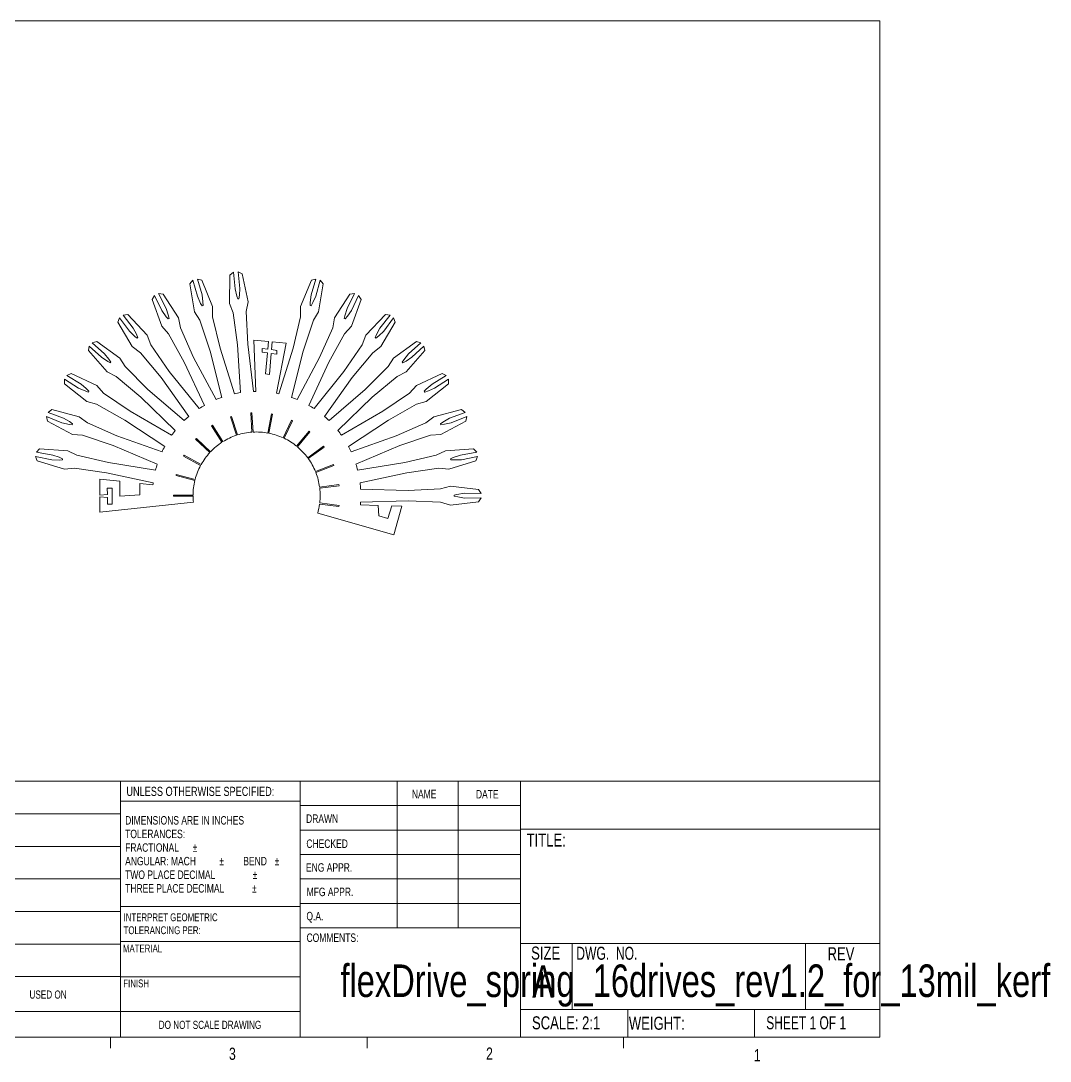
# Model space of a CAD drawing. Header units: inches. Extents: x -0.5 to 11.9, y 0.2 to 11.4.
# Drawn here: x 4.03 to 11.94, y 0.21 to 8.19 of the extents above; entities that cross this region are included whole.
import ezdxf

# ---------------------------------------------------------------- set-up
doc = ezdxf.new("R2010")
doc.units = ezdxf.units.IN
doc.header["$MEASUREMENT"] = 0
doc.styles.add('SLDTEXTSTYLE0', font='TXT', dxfattribs={"width": 0.75})
doc.styles.add('SLDTEXTSTYLE1', font='TXT', dxfattribs={"width": 0.6875})
doc.styles.add('SLDTEXTSTYLE2', font='TXT', dxfattribs={"width": 0.694444})

# ---------------------------------------------------------------- blocks, each defined once
blk = doc.blocks.new('SW_NOTE_0')
at = {"color": 0, "linetype": 'Continuous', "lineweight": 0, "char_height": 0.06, "attachment_point": 1, "style": 'SLDTEXTSTYLE0'}
for s, insert in [('INTERPRET GEOMETRIC', (0, 0.0773)), ('TOLERANCING PER:', (0, -0.022))]:
    blk.add_mtext(s, dxfattribs=dict(at, insert=insert))
blk = doc.blocks.new('SW_NOTE_1')
at = {"color": 0, "linetype": 'Continuous', "lineweight": 0, "char_height": 0.065, "attachment_point": 1, "style": 'SLDTEXTSTYLE0'}
for s, insert in [('DIMENSIONS ARE IN INCHES', (0, 0.0838)), ('TOLERANCES:', (0, -0.0206)), ('FRACTIONAL', (0, -0.125)), ('%%p', (0.5176, -0.125)), ('ANGULAR: MACH', (0, -0.2293)), ('%%p', (0.7234, -0.2293)), ('BEND', (0.9072, -0.2293)), ('%%p', (1.1478, -0.2293)), ('TWO PLACE DECIMAL', (0, -0.3337)), ('%%p', (0.9794, -0.3337)), ('THREE PLACE DECIMAL', (0, -0.4381)), ('%%p', (0.9738, -0.4381))]:
    blk.add_mtext(s, dxfattribs=dict(at, insert=insert))

msp = doc.modelspace()

# ---------------------------------------------------------------- linework, layer by layer
at = {"color": 7, "linetype": 'Continuous', "lineweight": 0}
for p, q in [((0.3299, 8.1921), (10.6299, 8.1921)), ((10.6299, 0.3921), (10.6299, 8.1921)), ((2.821, 2.3564), (10.6299, 2.3564)), ((4.7982, 0.3921), (4.7982, 2.3564)), ((6.1796, 2.3564), (6.1796, 0.3921)), ((6.9236, 2.3564), (6.9236, 1.2314)), ((7.3922, 2.3564), (7.3922, 1.2314)), ((7.8712, 2.3564), (7.8712, 0.3921)), ((6.1796, 2.2021), (4.7982, 2.2021)), ((6.1796, 2.1689), (7.8712, 2.1689)), ((2.821, 2.1064), (4.7982, 2.1064)), ((6.1796, 1.9814), (7.8712, 1.9814)), ((7.8712, 1.9893), (10.6299, 1.9893)), ((2.821, 1.8564), (4.7982, 1.8564)), ((6.1796, 1.7939), (7.8712, 1.7939)), ((2.821, 1.6064), (4.7982, 1.6064)), ((7.8712, 1.6064), (6.1796, 1.6064)), ((4.7982, 1.3958), (6.1796, 1.3958)), ((7.8712, 1.4189), (6.1796, 1.4189)), ((2.821, 1.3564), (4.7982, 1.3564)), ((7.8712, 1.2314), (6.1796, 1.2314)), ((4.7982, 1.1258), (6.1796, 1.1258)), ((2.821, 1.1064), (4.7982, 1.1064)), ((7.8712, 1.1119), (10.6299, 1.1119)), ((8.2668, 1.1119), (8.2668, 0.605)), ((10.058, 1.1119), (10.058, 0.605)), ((2.821, 0.8564), (4.7982, 0.8564)), ((4.7982, 0.8558), (6.1796, 0.8558)), ((2.821, 0.5883), (6.1796, 0.5883)), ((7.8712, 0.605), (10.6299, 0.605)), ((8.6943, 0.605), (8.6943, 0.3921)), ((9.6663, 0.605), (9.6663, 0.3921)), ((10.6299, 0.3921), (0.3299, 0.3921)), ((4.7234, 0.3921), (4.7234, 0.3073)), ((6.6922, 0.3921), (6.6922, 0.3073)), ((8.6609, 0.3921), (8.6609, 0.3073))]:
    msp.add_line(p, q, dxfattribs=at)
at = {"color": 7, "linetype": 'Continuous', "lineweight": 15}
for p, q in [((5.6396, 6.2408), (5.6351, 6.0228)), ((5.668, 6.2625), (5.6396, 6.2408)), ((5.6787, 6.1355), (5.668, 6.2625)), ((5.7025, 6.2657), (5.7153, 6.1389)), ((5.7344, 6.2496), (5.7025, 6.2657)), ((5.7789, 6.0362), (5.7344, 6.2496)), ((5.356, 6.2009), (5.332, 6.1743)), ((5.332, 6.1743), (5.3677, 5.9593)), ((5.3899, 6.078), (5.356, 6.2009)), ((5.3894, 6.2104), (5.4252, 6.0881)), ((5.4237, 6.2004), (5.3894, 6.2104)), ((5.5066, 5.9988), (5.4237, 6.2004)), ((6.2648, 6.2004), (6.1819, 5.9988)), ((6.2633, 6.0881), (6.2991, 6.2104)), ((6.2991, 6.2104), (6.2648, 6.2004)), ((6.3325, 6.2009), (6.2987, 6.078)), ((6.3208, 5.9593), (6.3565, 6.1743)), ((6.3565, 6.1743), (6.3325, 6.2009)), ((5.0606, 6.083), (5.0419, 6.0525)), ((5.1165, 5.9685), (5.0606, 6.083)), ((5.0917, 6.0985), (5.1494, 5.9849)), ((5.1272, 6.095), (5.0917, 6.0985)), ((5.2458, 5.9121), (5.1272, 6.095)), ((5.4145, 6.0237), (5.3899, 6.078)), ((5.4252, 6.0881), (5.4315, 6.0364)), ((5.6929, 6.0776), (5.6787, 6.1355)), ((5.7007, 6.0573), (5.6929, 6.0776)), ((5.712, 6.0869), (5.7081, 6.058)), ((5.7153, 6.1389), (5.712, 6.0869)), ((6.2556, 6.029), (6.2633, 6.0881)), ((6.2987, 6.078), (6.2768, 6.0308)), ((6.5613, 6.095), (6.4427, 5.9121)), ((6.5391, 5.9849), (6.5968, 6.0985)), ((6.5968, 6.0985), (6.5613, 6.095)), ((6.6279, 6.083), (6.572, 5.9685)), ((6.6466, 6.0525), (6.6279, 6.083)), ((5.0419, 6.0525), (5.1165, 5.8477)), ((5.4258, 6.0053), (5.4145, 6.0237)), ((5.433, 6.0073), (5.4258, 6.0053)), ((5.4315, 6.0364), (5.433, 6.0073)), ((5.5065, 5.9212), (5.5066, 5.9988)), ((5.6351, 6.0228), (5.6632, 5.9505)), ((5.7081, 6.058), (5.7007, 6.0573)), ((5.7646, 5.9599), (5.7789, 6.0362)), ((6.1819, 5.9988), (6.182, 5.9212)), ((6.2555, 6.0073), (6.2556, 6.029)), ((6.2627, 6.0053), (6.2555, 6.0073)), ((6.2768, 6.0308), (6.2627, 6.0053)), ((6.572, 5.8477), (6.6466, 6.0525)), ((4.7919, 5.9129), (4.7792, 5.8795)), ((4.8679, 5.8106), (4.7919, 5.9129)), ((4.8552, 5.9369), (4.8196, 5.9338)), ((4.8196, 5.9338), (4.8972, 5.8327)), ((5.0054, 5.7789), (4.8552, 5.9369)), ((5.1506, 5.9196), (5.1165, 5.9685)), ((5.1494, 5.9849), (5.1651, 5.9353)), ((5.1652, 5.9036), (5.1506, 5.9196)), ((5.1651, 5.9353), (5.1719, 5.9069)), ((5.26, 5.8358), (5.2458, 5.9121)), ((5.3677, 5.9593), (5.4086, 5.8934)), ((5.5639, 5.6795), (5.5065, 5.9212)), ((5.6632, 5.9505), (5.697, 5.7043)), ((5.7766, 5.7117), (5.7646, 5.9599)), ((6.182, 5.9212), (6.1246, 5.6795)), ((6.28, 5.8934), (6.3208, 5.9593)), ((6.4427, 5.9121), (6.4285, 5.8358)), ((6.5166, 5.9069), (6.5207, 5.9282)), ((6.5207, 5.9282), (6.5391, 5.9849)), ((6.5419, 5.926), (6.5233, 5.9036)), ((6.572, 5.9685), (6.5419, 5.926)), ((6.8333, 5.9369), (6.6831, 5.7789)), ((6.7913, 5.8327), (6.8689, 5.9338)), ((6.8966, 5.9129), (6.8206, 5.8106)), ((6.8689, 5.9338), (6.8333, 5.9369)), ((6.9093, 5.8795), (6.8966, 5.9129)), ((4.7792, 5.8795), (4.8901, 5.6918)), ((4.8972, 5.8327), (4.9218, 5.7868)), ((5.1165, 5.8477), (5.1688, 5.7904)), ((5.1719, 5.9069), (5.1652, 5.9036)), ((5.3608, 5.6087), (5.26, 5.8358)), ((5.4086, 5.8934), (5.487, 5.6576)), ((6.2015, 5.6576), (6.28, 5.8934)), ((6.4285, 5.8358), (6.3277, 5.6087)), ((6.5233, 5.9036), (6.5166, 5.9069)), ((6.5197, 5.7904), (6.572, 5.8477)), ((6.7628, 5.7804), (6.7913, 5.8327)), ((6.7984, 5.6918), (6.9093, 5.8795)), ((4.9104, 5.7688), (4.8679, 5.8106)), ((4.9277, 5.7557), (4.9104, 5.7688)), ((4.9218, 5.7868), (4.9337, 5.7602)), ((4.9337, 5.7602), (4.9277, 5.7557)), ((5.0333, 5.7065), (5.0054, 5.7789)), ((5.1688, 5.7904), (5.2893, 5.5731)), ((6.3993, 5.5731), (6.5197, 5.7904)), ((6.6831, 5.7789), (6.6552, 5.7065)), ((6.7549, 5.7602), (6.7628, 5.7804)), ((6.7608, 5.7557), (6.7549, 5.7602)), ((6.7832, 5.7744), (6.7608, 5.7557)), ((6.8206, 5.8106), (6.7832, 5.7744)), ((4.5591, 5.6963), (4.5527, 5.6611)), ((4.6526, 5.6097), (4.5591, 5.6963)), ((4.6169, 5.7315), (4.5825, 5.7219)), ((4.5825, 5.7219), (4.6773, 5.6368)), ((4.7935, 5.6038), (4.6169, 5.7315)), ((4.8901, 5.6918), (4.952, 5.6451)), ((5.1742, 5.5018), (5.0333, 5.7065)), ((5.6744, 5.3299), (5.5639, 5.6795)), ((5.697, 5.7043), (5.7202, 5.3385)), ((5.821, 5.3478), (5.7766, 5.7117)), ((5.8242, 5.7422), (5.8383, 5.3481)), ((5.9355, 5.7308), (5.8242, 5.7422)), ((5.8872, 5.6775), (5.9314, 5.6719)), ((5.8872, 5.6489), (5.8872, 5.6775)), ((5.9314, 5.6719), (5.9355, 5.7308)), ((5.9646, 5.7279), (5.9592, 5.6683)), ((6.0725, 5.7169), (5.9646, 5.7279)), ((5.998, 5.3332), (6.0725, 5.7169)), ((6.1246, 5.6795), (6.0141, 5.3299)), ((6.6552, 5.7065), (6.5143, 5.5018)), ((6.7365, 5.6451), (6.7984, 5.6918)), ((7.0716, 5.7315), (6.895, 5.6038)), ((7.0112, 5.6368), (7.1061, 5.7219)), ((7.1294, 5.6963), (7.036, 5.6097)), ((7.1061, 5.7219), (7.0716, 5.7315)), ((7.1358, 5.6611), (7.1294, 5.6963)), ((4.5527, 5.6611), (4.6962, 5.497)), ((4.7021, 5.5765), (4.6526, 5.6097)), ((4.6773, 5.6368), (4.7099, 5.5962)), ((4.7099, 5.5962), (4.7264, 5.5722)), ((4.8343, 5.5378), (4.7935, 5.6038)), ((4.952, 5.6451), (5.1104, 5.4536)), ((5.5337, 5.2854), (5.3608, 5.6087)), ((5.487, 5.6576), (5.5771, 5.3022)), ((5.9273, 5.6438), (5.8872, 5.6489)), ((5.9126, 5.4816), (5.9273, 5.6438)), ((5.9562, 5.6391), (5.9424, 5.4774)), ((5.9996, 5.6346), (5.9562, 5.6391)), ((5.9592, 5.6683), (5.9996, 5.6627)), ((5.9996, 5.6627), (5.9996, 5.6346)), ((6.1114, 5.3022), (6.2015, 5.6576)), ((6.3277, 5.6087), (6.1548, 5.2854)), ((6.5781, 5.4536), (6.7365, 5.6451)), ((6.895, 5.6038), (6.8542, 5.5378)), ((6.9621, 5.5722), (6.9735, 5.5906)), ((6.9735, 5.5906), (7.0112, 5.6368)), ((6.9923, 5.497), (7.1358, 5.6611)), ((7.036, 5.6097), (6.9925, 5.581)), ((4.7214, 5.5667), (4.7021, 5.5765)), ((4.7264, 5.5722), (4.7214, 5.5667)), ((5.0104, 5.3625), (4.8343, 5.5378)), ((5.2893, 5.5731), (5.4431, 5.2403)), ((6.2454, 5.2403), (6.3993, 5.5731)), ((6.8542, 5.5378), (6.6781, 5.3625)), ((6.9671, 5.5667), (6.9621, 5.5722)), ((6.9925, 5.581), (6.9671, 5.5667)), ((4.37, 5.4406), (4.3702, 5.4048)), ((4.4778, 5.3726), (4.37, 5.4406)), ((4.4203, 5.4859), (4.3883, 5.4701)), ((4.3883, 5.4701), (4.4972, 5.4039)), ((4.6174, 5.3927), (4.4203, 5.4859)), ((4.6962, 5.497), (4.7657, 5.4625)), ((4.7657, 5.4625), (4.9565, 5.3034)), ((5.1104, 5.4536), (5.3228, 5.1548)), ((5.4035, 5.2158), (5.1742, 5.5018)), ((5.9424, 5.4774), (5.9126, 5.4816)), ((6.5143, 5.5018), (6.285, 5.2158)), ((6.3657, 5.1548), (6.5781, 5.4536)), ((6.732, 5.3034), (6.9228, 5.4625)), ((6.9228, 5.4625), (6.9923, 5.497)), ((7.2682, 5.4859), (7.0711, 5.3927)), ((7.1914, 5.4039), (7.3002, 5.4701)), ((7.3185, 5.4406), (7.2107, 5.3726)), ((7.3002, 5.4701), (7.2682, 5.4859)), ((7.3183, 5.4048), (7.3185, 5.4406)), ((4.3702, 5.4048), (4.5414, 5.2699)), ((4.5326, 5.3491), (4.4778, 5.3726)), ((4.4972, 5.4039), (4.5366, 5.37)), ((4.5366, 5.37), (4.5573, 5.3494)), ((4.6696, 5.3354), (4.6174, 5.3927)), ((5.2883, 5.1234), (5.0104, 5.3625)), ((6.6781, 5.3625), (6.4002, 5.1234)), ((7.0711, 5.3927), (7.0189, 5.3354)), ((7.1312, 5.3494), (7.1459, 5.3654)), ((7.1628, 5.3524), (7.1351, 5.3431)), ((7.1459, 5.3654), (7.1914, 5.4039)), ((7.1471, 5.2699), (7.3183, 5.4048)), ((7.2107, 5.3726), (7.1628, 5.3524)), ((4.5534, 5.3431), (4.5326, 5.3491)), ((4.5414, 5.2699), (4.616, 5.2488)), ((4.5573, 5.3494), (4.5534, 5.3431)), ((4.8749, 5.1954), (4.6696, 5.3354)), ((4.9565, 5.3034), (5.2202, 5.0487)), ((6.4683, 5.0487), (6.732, 5.3034)), ((7.0189, 5.3354), (6.8136, 5.1954)), ((7.0725, 5.2488), (7.1471, 5.2699)), ((7.1351, 5.3431), (7.1312, 5.3494)), ((4.2723, 5.2083), (4.2437, 5.1869)), ((4.4831, 5.1529), (4.2723, 5.2083)), ((4.616, 5.2488), (4.8329, 5.1274)), ((5.1921, 5.0115), (4.8749, 5.1954)), ((6.8136, 5.1954), (6.4964, 5.0115)), ((6.8557, 5.1274), (7.0725, 5.2488)), ((7.4162, 5.2083), (7.2054, 5.1529)), ((7.4449, 5.1869), (7.4162, 5.2083)), ((4.2311, 5.1545), (4.2379, 5.1194)), ((4.3496, 5.1075), (4.2311, 5.1545)), ((4.2379, 5.1194), (4.431, 5.0182)), ((4.2437, 5.1869), (4.3629, 5.1418)), ((4.3629, 5.1418), (4.4079, 5.1157)), ((4.4079, 5.1157), (4.432, 5.0993)), ((4.545, 5.1061), (4.4831, 5.1529)), ((4.8329, 5.1274), (5.1388, 4.9255)), ((5.6508, 5.1553), (5.6428, 5.1527)), ((5.6428, 5.1527), (5.6888, 5.011)), ((5.6968, 5.0136), (5.6508, 5.1553)), ((5.8078, 5.1844), (5.7995, 5.1838)), ((5.7995, 5.1838), (5.8088, 5.0351)), ((5.8172, 5.0356), (5.8078, 5.1844)), ((5.959, 5.175), (5.931, 5.0286)), ((5.9393, 5.027), (5.9672, 5.1734)), ((5.9672, 5.1734), (5.959, 5.175)), ((6.1113, 5.1268), (6.0478, 4.9919)), ((6.0554, 4.9884), (6.1189, 5.1232)), ((6.1189, 5.1232), (6.1113, 5.1268)), ((6.5497, 4.9255), (6.8557, 5.1274)), ((7.2054, 5.1529), (7.1435, 5.1061)), ((7.2565, 5.0993), (7.2739, 5.1123)), ((7.2576, 5.0182), (7.4507, 5.1194)), ((7.2739, 5.1123), (7.3257, 5.1418)), ((7.3257, 5.1418), (7.4449, 5.1869)), ((7.4574, 5.1545), (7.3389, 5.1075)), ((7.4507, 5.1194), (7.4574, 5.1545)), ((4.4077, 5.0944), (4.3496, 5.1075)), ((4.4293, 5.0923), (4.4077, 5.0944)), ((4.432, 5.0993), (4.4293, 5.0923)), ((4.7725, 5.0062), (4.545, 5.1061)), ((5.5058, 5.0881), (5.4987, 5.0836)), ((5.4987, 5.0836), (5.5786, 4.9578)), ((5.5857, 4.9623), (5.5058, 5.0881)), ((6.2468, 5.0422), (6.1518, 4.9274)), ((6.1582, 4.922), (6.2532, 5.0368)), ((6.2532, 5.0368), (6.2468, 5.0422)), ((7.1435, 5.1061), (6.916, 5.0062)), ((7.2592, 5.0923), (7.2565, 5.0993)), ((7.2881, 5.0964), (7.2592, 5.0923)), ((7.3389, 5.1075), (7.2881, 5.0964)), ((4.431, 5.0182), (4.5082, 5.0111)), ((4.5082, 5.0111), (4.7436, 4.9317)), ((5.1181, 4.8837), (4.7725, 5.0062)), ((5.3822, 4.987), (5.3764, 4.9809)), ((5.3764, 4.9809), (5.4851, 4.8788)), ((5.4908, 4.885), (5.3822, 4.987)), ((6.916, 5.0062), (6.5704, 4.8837)), ((6.9449, 4.9317), (7.1803, 5.0111)), ((7.1803, 5.0111), (7.2576, 5.0182)), ((4.1778, 4.9082), (4.1535, 4.8819)), ((4.1535, 4.8819), (4.279, 4.8595)), ((4.3952, 4.8925), (4.1778, 4.9082)), ((4.4646, 4.8579), (4.3952, 4.8925)), ((4.7436, 4.9317), (5.0815, 4.7894)), ((6.357, 4.9266), (6.2364, 4.839)), ((6.2414, 4.8322), (6.3619, 4.9198)), ((6.3619, 4.9198), (6.357, 4.9266)), ((6.607, 4.7894), (6.9449, 4.9317)), ((7.2933, 4.8925), (7.2239, 4.8579)), ((7.5108, 4.9082), (7.2933, 4.8925)), ((7.4095, 4.8595), (7.535, 4.8819)), ((7.535, 4.8819), (7.5108, 4.9082)), ((4.1472, 4.8478), (4.1602, 4.8145)), ((4.2722, 4.8233), (4.1472, 4.8478)), ((4.1602, 4.8145), (4.3686, 4.7505)), ((4.3318, 4.8211), (4.2722, 4.8233)), ((4.279, 4.8595), (4.3281, 4.8421)), ((4.3281, 4.8421), (4.3548, 4.8304)), ((4.3534, 4.8231), (4.3318, 4.8211)), ((4.3548, 4.8304), (4.3534, 4.8231)), ((4.7066, 4.8015), (4.4646, 4.8579)), ((5.0688, 4.7446), (4.7066, 4.8015)), ((5.2876, 4.8583), (5.2835, 4.8509)), ((5.2835, 4.8509), (5.4141, 4.7791)), ((5.4182, 4.7865), (5.2876, 4.8583)), ((6.9819, 4.8015), (6.6197, 4.7446)), ((7.2239, 4.8579), (6.9819, 4.8015)), ((7.3199, 4.7505), (7.5283, 4.8145)), ((7.3337, 4.8304), (7.3532, 4.84)), ((7.3351, 4.8231), (7.3337, 4.8304)), ((7.3642, 4.8218), (7.3351, 4.8231)), ((7.3532, 4.84), (7.4095, 4.8595)), ((7.4163, 4.8233), (7.3642, 4.8218)), ((7.5413, 4.8478), (7.4163, 4.8233)), ((7.5283, 4.8145), (7.5413, 4.8478)), ((4.3686, 4.7505), (4.4459, 4.7578)), ((4.4459, 4.7578), (4.6919, 4.7229)), ((4.6919, 4.7229), (5.0502, 4.6452)), ((6.435, 4.7872), (6.2964, 4.7323)), ((6.2995, 4.7245), (6.4381, 4.7794)), ((6.4381, 4.7794), (6.435, 4.7872)), ((6.6383, 4.6452), (6.9966, 4.7229)), ((6.9966, 4.7229), (7.2426, 4.7578)), ((7.2426, 4.7578), (7.3199, 4.7505)), ((4.6407, 4.6743), (4.6407, 4.5514)), ((4.7954, 4.658), (4.6407, 4.6743)), ((4.7954, 4.5447), (4.7954, 4.658)), ((4.9473, 4.6421), (4.9473, 4.5549)), ((5.0486, 4.6315), (4.9473, 4.6421)), ((5.2279, 4.7101), (5.2258, 4.702)), ((5.2258, 4.702), (5.3702, 4.6649)), ((5.3723, 4.673), (5.2279, 4.7101)), ((6.4759, 4.6327), (6.328, 4.6141)), ((6.477, 4.6244), (6.4759, 4.6327)), ((4.6407, 4.5514), (4.7003, 4.5558)), ((4.6966, 4.6052), (4.736, 4.6052)), ((4.7003, 4.5558), (4.6966, 4.6052)), ((4.736, 4.6052), (4.736, 4.4813)), ((4.9473, 4.5549), (4.7954, 4.5447)), ((5.3561, 4.5517), (5.207, 4.5517)), ((5.207, 4.5517), (5.207, 4.5433)), ((6.3291, 4.6057), (6.477, 4.6244)), ((7.0091, 4.5882), (6.6426, 4.5987)), ((7.2573, 4.5991), (7.0091, 4.5882)), ((7.3319, 4.6204), (7.2573, 4.5991)), ((7.5485, 4.5958), (7.3319, 4.6204)), ((7.3602, 4.5519), (7.3811, 4.5578)), ((7.3602, 4.5444), (7.3602, 4.5519)), ((7.3811, 4.5578), (7.4401, 4.5666)), ((7.4401, 4.5666), (7.5675, 4.5655)), ((7.5675, 4.5655), (7.5485, 4.5958)), ((4.6407, 4.5382), (4.6407, 4.4212)), ((4.7003, 4.5337), (4.6407, 4.5382)), ((4.7003, 4.4813), (4.7003, 4.5337)), ((4.736, 4.4813), (4.7003, 4.4813)), ((5.3588, 4.4969), (5.0483, 4.4642)), ((5.207, 4.5433), (5.3561, 4.5433)), ((6.3281, 4.4834), (6.4761, 4.4647)), ((6.4771, 4.473), (6.3292, 4.4917)), ((6.4761, 4.4647), (6.4771, 4.473)), ((6.777, 4.4731), (6.6411, 4.4774)), ((6.6426, 4.4976), (7.0091, 4.5082)), ((6.7828, 4.3936), (6.777, 4.4731)), ((7.0091, 4.5082), (7.2573, 4.4972)), ((7.2573, 4.4972), (7.3319, 4.4759)), ((7.3319, 4.4759), (7.5485, 4.5005)), ((7.3886, 4.5378), (7.3602, 4.5444)), ((7.4401, 4.5298), (7.3886, 4.5378)), ((7.5675, 4.5308), (7.4401, 4.5298)), ((7.5485, 4.5005), (7.5675, 4.5308)), ((4.6407, 4.4212), (5.0483, 4.4642)), ((5.0483, 4.4642), (5.0483, 4.4642)), ((6.3136, 4.4137), (6.8968, 4.2467)), ((6.8513, 4.3719), (6.7828, 4.3936)), ((6.8823, 4.4697), (6.8513, 4.3719)), ((6.959, 4.4673), (6.8823, 4.4697)), ((6.8968, 4.2467), (6.959, 4.4673))]:
    msp.add_line(p, q, dxfattribs=at)
for radius, start, end in [(0.8, 109.50723, 112.84571), (0.8, 98.91899, 102.25748), (0.8, 90.42868, 91.66924), (0.8, 77.74252, 78.91692), (0.8, 67.15429, 70.49277), (0.8, 120.09546, 123.43395), (0.8, 56.56605, 59.90454), (0.8, 130.6837, 134.02218), (0.8, 45.97782, 49.3163), (0.8, 141.27193, 144.61042), (0.4882, 94.16269, 107.57867), (0.4882, 79.76116, 93.1771), (0.8, 35.38958, 38.72807), (0.4882, 122.96575, 136.38151), (0.4882, 108.56425, 121.98017), (0.4882, 65.35976, 78.77557), (0.4882, 50.95858, 64.37417), (0.8, 151.86017, 155.19865), (0.4882, 137.3671, 150.78262), (0.4882, 36.55769, 49.97299), (0.8, 24.80135, 28.13983), (0.4882, 22.15715, 35.5721), (0.8, 162.4484, 165.78689), (0.4882, 151.7682, 165.18341), (0.4882, 7.75699, 21.17157), (0.8, 14.21311, 17.5516), (0.8, 173.03664, 174.02094), (0.4882, 166.16899, 179.58384), (0.8, 3.62487, 6.96336), (0.4882, 353.35723, 6.77141), (0.4882, 180.56942, 186.02414), (0.4882, 344.01602, 352.37165), (0.8, 354.92451, 356.37513)]:
    msp.add_arc((5.8443, 4.5482), radius, start, end, dxfattribs=at)

# ---------------------------------------------------------------- block references
at = {"color": 7, "linetype": 'Continuous', "lineweight": 0}
for name, p in [('SW_NOTE_1', (4.8353, 2.0049)), ('SW_NOTE_0', (4.8232, 1.2647))]:
    msp.add_blockref(name, p, dxfattribs=at)

# ---------------------------------------------------------------- texts
for s, insert, char_height, attachment_point, style in [('UNLESS OTHERWISE SPECIFIED:', (4.8448, 2.3133), 0.07, 1, 'SLDTEXTSTYLE0'), ('NAME', (7.0364, 2.2906), 0.065, 1, 'SLDTEXTSTYLE0'), ('DATE', (7.5282, 2.2889), 0.065, 1, 'SLDTEXTSTYLE0'), ('DRAWN', (6.2243, 2.1016), 0.065, 1, 'SLDTEXTSTYLE0'), ('TITLE:', (7.9171, 1.9548), 0.1, 1, 'SLDTEXTSTYLE0'), ('CHECKED', (6.2264, 1.9093), 0.065, 1, 'SLDTEXTSTYLE0'), ('ENG APPR.', (6.2235, 1.7268), 0.065, 1, 'SLDTEXTSTYLE0'), ('MFG APPR.', (6.2285, 1.5395), 0.065, 1, 'SLDTEXTSTYLE0'), ('Q.A.', (6.2268, 1.3536), 0.065, 1, 'SLDTEXTSTYLE0'), ('COMMENTS:', (6.2277, 1.1877), 0.065, 1, 'SLDTEXTSTYLE0'), ('MATERIAL', (4.8181, 1.1028), 0.06, 1, 'SLDTEXTSTYLE0'), ('SIZE', (7.952, 1.0873), 0.1, 1, 'SLDTEXTSTYLE0'), ('DWG.  NO.', (8.2985, 1.0859), 0.1, 1, 'SLDTEXTSTYLE2'), ('REV', (10.2278, 1.082), 0.1, 1, 'SLDTEXTSTYLE0'), ('flexDrive_spring_16drives_rev1.2_for_13mil_kerf', (9.2122, 0.9501), 0.25, 2, 'SLDTEXTSTYLE0'), ('A', (7.9598, 0.9442), 0.25, 1, 'SLDTEXTSTYLE0'), ('FINISH', (4.8209, 0.8345), 0.06, 1, 'SLDTEXTSTYLE0'), ('USED ON', (4.1006, 0.7502), 0.0625, 1, 'SLDTEXTSTYLE0'), ('DO NOT SCALE DRAWING', (5.4864, 0.5178), 0.0625, 2, 'SLDTEXTSTYLE0'), ('SCALE: 2:1', (7.9586, 0.5521), 0.1, 1, 'SLDTEXTSTYLE0'), ('WEIGHT:', (8.7024, 0.5487), 0.1, 1, 'SLDTEXTSTYLE0'), ('SHEET 1 OF 1', (9.7571, 0.5524), 0.1, 1, 'SLDTEXTSTYLE1'), ('3', (5.6324, 0.3116), 0.0938, 1, 'SLDTEXTSTYLE0'), ('2', (7.606, 0.3124), 0.0938, 1, 'SLDTEXTSTYLE0'), ('1', (9.662, 0.3014), 0.0938, 1, 'SLDTEXTSTYLE0')]:
    msp.add_mtext(s, dxfattribs=dict(at, insert=insert, char_height=char_height, attachment_point=attachment_point, style=style))

doc.saveas('drawing.dxf')
